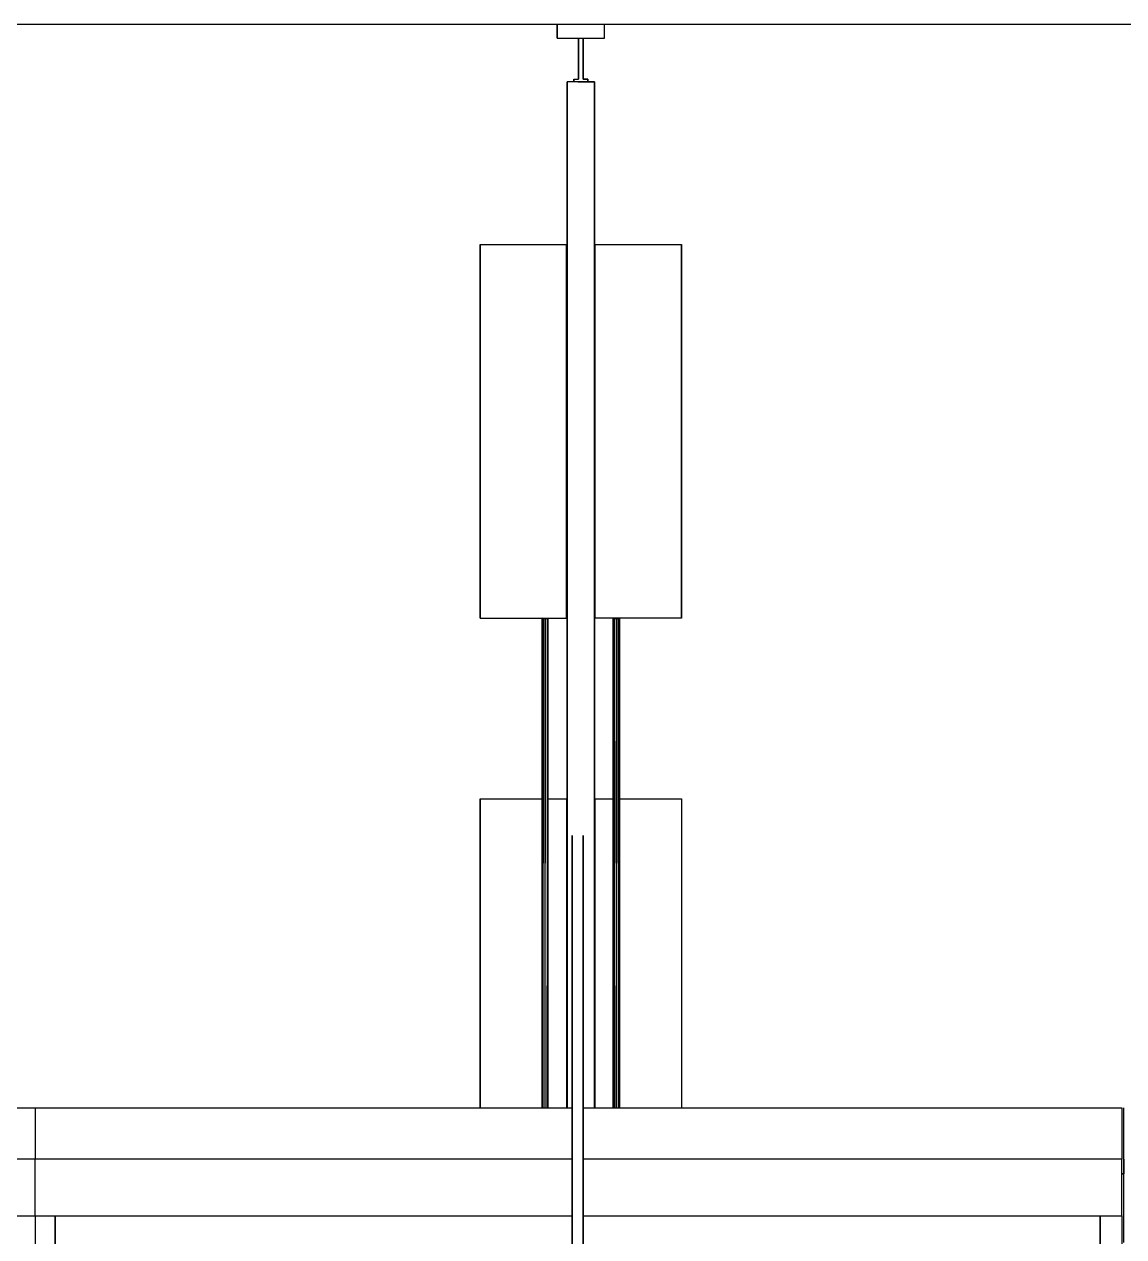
# Model space of a CAD drawing. Extents: x -32 to 51.8, y -51.6 to -5.5.
# Drawn here: x 9.233 to 13.273, y -42.714 to -38.257 of the extents above; entities that cross this region are included whole.
import ezdxf

# ---------------------------------------------------------------- set-up
doc = ezdxf.new("R2010")
doc.units = 0
doc.header["$MEASUREMENT"] = 0
doc.layers.get('0').update_dxf_attribs({"linetype": 'CONTINUOUS'})

msp = doc.modelspace()

# ---------------------------------------------------------------- linework, layer by layer
at = {"linetype": 'ByBlock'}
msp.add_line((-32.0393, -38.2573), (38.5464, -38.2573), dxfattribs=at)
for p, q in [((11.1909, -38.2573), (11.1909, -38.2689)), ((11.1909, -38.2689), (11.1909, -38.2573)), ((11.1909, -38.2689), (11.1909, -38.2573)), ((11.1909, -38.2689), (11.1909, -38.2573)), ((11.1909, -38.2573), (11.1909, -38.2689)), ((11.1909, -38.2573), (11.1909, -38.2689)), ((11.1909, -38.2689), (11.1909, -38.3089)), ((11.1909, -38.3089), (11.1909, -38.2689)), ((11.1909, -38.3089), (11.1909, -38.2689)), ((11.1909, -38.3089), (11.1909, -38.2689)), ((11.1909, -38.2689), (11.1909, -38.3089)), ((11.1909, -38.2689), (11.1909, -38.3089)), ((11.3645, -38.2689), (11.3645, -38.2573)), ((11.3645, -38.3089), (11.3645, -38.2689)), ((11.1909, -38.3089), (11.1909, -38.3089)), ((11.1909, -38.3089), (11.1909, -38.3089)), ((11.1909, -38.3089), (11.1909, -38.3089)), ((11.1909, -38.3089), (11.3645, -38.3089)), ((11.1909, -38.3089), (11.1909, -38.3089)), ((11.1909, -38.3089), (11.1909, -38.3089)), ((11.2691, -38.4589), (11.2691, -38.3089)), ((11.2691, -38.3089), (11.2691, -38.4589)), ((11.2691, -38.4589), (11.2691, -38.3089)), ((11.2691, -38.3089), (11.2691, -38.4589)), ((11.2691, -38.3089), (11.2691, -38.4589)), ((11.2691, -38.4589), (11.2691, -38.3089)), ((11.2691, -38.4589), (11.2691, -38.3089)), ((11.2863, -38.3089), (11.2863, -38.4589)), ((11.2863, -38.3089), (11.2863, -38.4589)), ((11.2863, -38.4589), (11.2863, -38.3089)), ((11.2518, -38.4689), (11.2518, -38.4589)), ((11.2518, -38.4589), (11.2691, -38.4589)), ((11.2518, -38.4589), (11.2518, -38.4589)), ((11.2518, -38.4589), (11.2518, -38.4689)), ((11.2518, -38.4589), (11.2518, -38.4589)), ((11.2518, -38.4589), (11.2518, -38.4689)), ((11.2518, -38.4589), (11.2518, -38.4589)), ((11.2518, -38.4589), (11.2518, -38.4689)), ((11.2518, -38.4589), (11.2518, -38.4589)), ((11.2518, -38.4589), (11.2518, -38.4589)), ((11.2518, -38.4589), (11.2518, -38.4589)), ((11.2518, -38.4589), (11.2518, -38.4689)), ((11.2518, -38.4689), (11.2518, -38.4589)), ((11.2518, -38.4689), (11.2518, -38.4589)), ((11.2518, -38.4589), (11.2518, -38.4589)), ((11.2863, -38.4589), (11.3035, -38.4589)), ((11.3035, -38.4589), (11.2863, -38.4589)), ((11.2863, -38.4589), (11.3035, -38.4589)), ((11.3035, -38.4589), (11.2863, -38.4589)), ((11.3035, -38.4589), (11.2863, -38.4589)), ((11.2863, -38.4589), (11.3035, -38.4589)), ((11.3035, -38.4589), (11.3035, -38.4689)), ((11.3035, -38.4689), (11.3035, -38.4589)), ((11.2277, -38.4689), (11.2277, -38.4689)), ((11.2277, -38.4689), (11.2277, -38.4689)), ((11.2277, -38.4689), (11.2277, -42.2401)), ((11.2277, -42.2401), (11.2277, -38.4689)), ((11.2277, -42.2401), (11.2277, -38.4689)), ((11.2677, -38.4689), (11.2277, -38.4689)), ((11.2277, -38.4689), (11.2277, -38.4689)), ((11.2277, -42.2401), (11.2277, -38.4689)), ((11.2277, -42.2401), (11.2277, -38.4689)), ((11.2877, -38.4689), (11.2677, -38.4689)), ((11.2677, -38.4689), (11.2877, -38.4689)), ((11.3277, -38.4689), (11.2877, -38.4689)), ((11.2877, -38.4689), (11.3277, -38.4689)), ((11.3277, -38.4689), (11.3277, -42.2401)), ((11.3277, -42.2401), (11.3277, -38.4689)), ((10.9078, -39.0668), (10.9078, -39.0668)), ((10.9078, -39.0668), (10.9078, -40.441)), ((10.9078, -40.441), (10.9078, -39.0668)), ((10.9078, -39.0668), (11.2258, -39.0668)), ((10.9078, -39.0668), (10.9078, -40.441)), ((10.9078, -39.0668), (10.9078, -39.0668)), ((11.2258, -40.441), (11.2258, -39.0668)), ((11.2258, -39.0668), (11.2258, -39.0668)), ((11.3296, -40.441), (11.3296, -39.0668)), ((11.3296, -39.0668), (11.6476, -39.0668)), ((11.3296, -39.0668), (11.3296, -40.441)), ((11.3296, -39.0668), (11.3296, -39.0668)), ((11.3296, -39.0668), (11.3296, -40.441)), ((11.3296, -39.0668), (11.3296, -39.0668)), ((11.6476, -40.441), (11.6476, -39.0668)), ((11.6476, -39.0668), (11.6476, -40.441)), ((11.6476, -39.0668), (11.6476, -39.0668)), ((10.9078, -40.441), (10.9078, -40.441)), ((10.9078, -40.441), (10.9078, -40.441)), ((10.9078, -40.441), (11.2258, -40.441)), ((11.1357, -40.441), (11.1357, -40.441)), ((11.1357, -42.2401), (11.1357, -40.441)), ((11.139, -40.4426), (11.1357, -40.441)), ((11.139, -40.4426), (11.1383, -42.2401)), ((11.139, -40.4426), (11.147, -40.441)), ((11.139, -40.441), (11.139, -40.4426)), ((11.139, -42.2401), (11.139, -40.4426)), ((11.147, -40.4433), (11.139, -40.4426)), ((11.147, -40.4433), (11.1452, -42.2401)), ((11.147, -40.4433), (11.1516, -40.441)), ((11.1549, -40.4426), (11.147, -40.4433)), ((11.147, -42.2401), (11.147, -40.4433)), ((11.1549, -40.4426), (11.1531, -42.2401)), ((11.1582, -40.441), (11.1549, -40.4426)), ((11.1549, -40.4426), (11.1549, -40.441)), ((11.1549, -42.2401), (11.1549, -40.4426)), ((11.1575, -42.2401), (11.1582, -40.441)), ((11.1582, -40.441), (11.1582, -40.441)), ((11.1582, -42.2401), (11.1582, -40.441)), ((11.6476, -40.441), (11.3296, -40.441)), ((11.3296, -40.441), (11.3296, -40.441)), ((11.3296, -40.441), (11.3296, -40.441)), ((11.3972, -42.2401), (11.3972, -40.441)), ((11.3972, -40.441), (11.3972, -40.441)), ((11.4005, -40.4426), (11.3972, -40.441)), ((11.3972, -40.441), (11.3979, -42.2401)), ((11.4005, -40.4426), (11.4005, -40.441)), ((11.4084, -40.4433), (11.4005, -40.4426)), ((11.4005, -40.4426), (11.4023, -42.2401)), ((11.4005, -40.4426), (11.4005, -42.2401)), ((11.4038, -40.441), (11.4084, -40.4433)), ((11.4084, -40.441), (11.4164, -40.4426)), ((11.4164, -40.4426), (11.4084, -40.4433)), ((11.4084, -40.4433), (11.4084, -42.2401)), ((11.4102, -42.2401), (11.4084, -40.4433)), ((11.4197, -40.441), (11.4164, -40.4426)), ((11.4164, -40.4426), (11.4164, -40.441)), ((11.4164, -40.4426), (11.4164, -42.2401)), ((11.4171, -42.2401), (11.4164, -40.4426)), ((11.4197, -40.441), (11.4197, -42.2401)), ((11.4197, -40.441), (11.4197, -40.441)), ((10.9078, -42.2401), (10.9078, -41.1042)), ((10.9078, -41.1042), (10.9078, -42.2401)), ((10.9078, -41.1042), (10.9078, -41.1042)), ((10.9078, -42.2401), (10.9078, -41.1042)), ((10.9078, -41.1042), (11.1357, -41.1042)), ((10.9078, -41.1042), (10.9078, -41.1042)), ((11.1582, -41.1042), (11.2258, -41.1042)), ((11.2258, -41.1042), (11.2258, -42.2401)), ((11.2258, -41.1042), (11.2258, -42.2401)), ((11.3296, -41.1042), (11.3972, -41.1042)), ((11.3296, -42.2401), (11.3296, -41.1042)), ((11.3296, -41.1042), (11.3296, -41.1042)), ((11.3296, -42.2401), (11.3296, -41.1042)), ((11.3296, -41.1042), (11.3296, -42.2401)), ((11.3296, -41.1042), (11.3296, -41.1042)), ((11.4197, -41.1042), (11.6476, -41.1042)), ((11.6476, -41.1042), (11.6476, -42.2401)), ((11.2464, -43.1207), (11.2464, -41.2391)), ((11.2464, -41.2391), (11.2464, -43.1207)), ((11.286, -43.1207), (11.286, -41.2391)), ((11.286, -41.2391), (11.286, -43.1207)), ((11.2464, -41.2813), (11.2464, -43.0952)), ((7.2926, -42.2401), (9.2728, -42.2401)), ((9.2728, -42.2401), (11.2464, -42.2401)), ((9.2728, -42.2401), (9.2728, -42.429)), ((11.286, -42.2401), (13.2662, -42.2401)), ((13.2662, -42.2401), (13.2662, -42.429)), ((13.2728, -42.2401), (13.2728, -42.2401)), ((13.2728, -42.429), (13.2728, -42.2401)), ((13.2728, -42.7353), (13.2728, -42.2401)), ((9.2728, -42.429), (7.2926, -42.429)), ((11.2464, -42.429), (9.2728, -42.429)), ((9.2728, -42.6379), (9.2728, -42.429)), ((11.2464, -42.429), (9.2728, -42.429)), ((13.2662, -42.429), (11.286, -42.429)), ((13.2662, -42.429), (11.286, -42.429)), ((13.2662, -42.6379), (13.2662, -42.429)), ((13.2728, -42.429), (13.2728, -42.429)), ((13.2728, -42.429), (13.2728, -42.4833)), ((13.2662, -42.4833), (13.2728, -42.4833)), ((13.2728, -42.4833), (13.2662, -42.4833)), ((11.2464, -43.0952), (11.2464, -42.5372)), ((7.2926, -42.6379), (9.2728, -42.6379)), ((9.2728, -42.6379), (9.2728, -42.8625)), ((9.2728, -42.6379), (11.2464, -42.6379)), ((9.3462, -42.6379), (9.3462, -42.8625)), ((9.3462, -42.6379), (9.3462, -42.8292)), ((9.3462, -42.8625), (9.3462, -42.6379)), ((11.2464, -42.6379), (11.2464, -43.1375)), ((11.286, -42.6379), (13.2662, -42.6379)), ((13.1862, -42.8625), (13.1862, -42.6379)), ((13.1862, -42.6379), (13.1862, -42.8292)), ((13.1862, -42.6379), (13.1862, -42.8625)), ((13.1862, -42.8292), (13.1862, -42.6379)), ((13.2662, -42.6379), (13.2662, -42.8625)), ((13.2662, -42.6379), (13.2662, -42.8625)), ((13.2662, -42.6379), (13.2662, -42.7353))]:
    msp.add_line(p, q)

doc.saveas('drawing.dxf')
